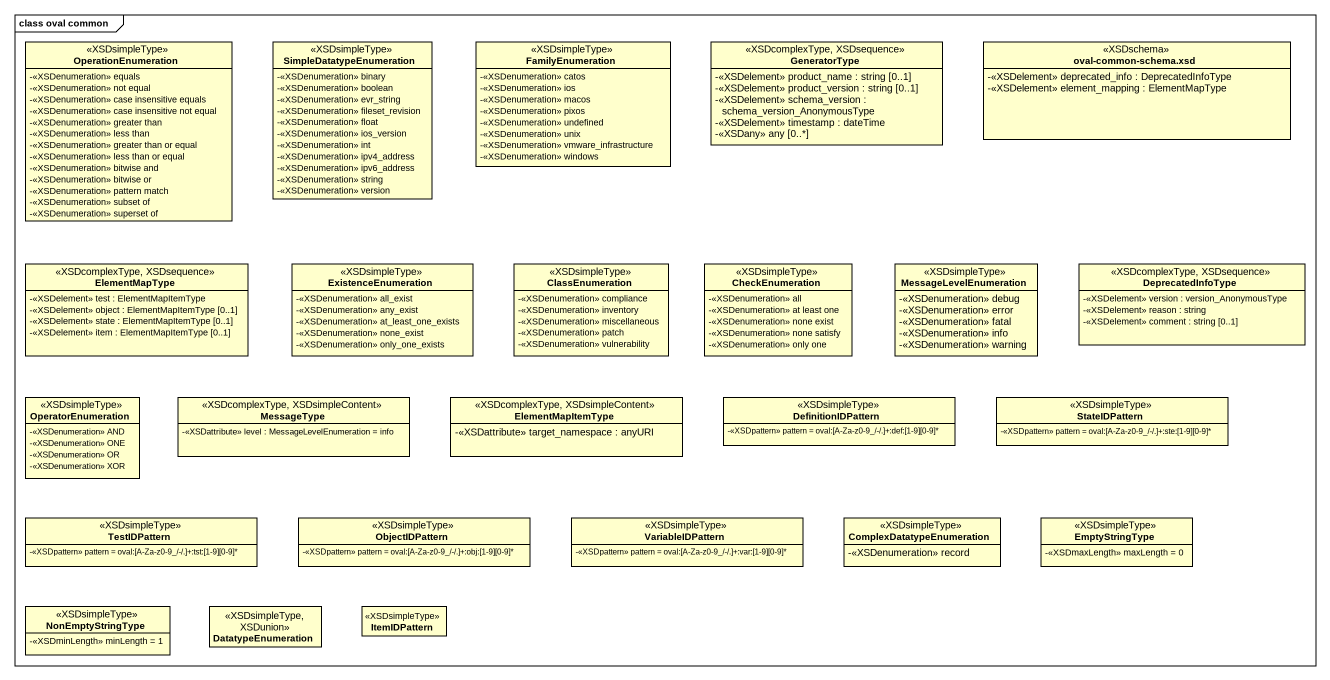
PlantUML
@startuml
mainframe class oval common
hide circle
hide empty members
skinparam classAttributeIconSize 0
class OperationEnumeration <<XSDsimpleType>> {
  -<<XSDenumeration>> equals
  -<<XSDenumeration>> not equal
  -<<XSDenumeration>> case insensitive equals
  -<<XSDenumeration>> case insensitive not equal
  -<<XSDenumeration>> greater than
  -<<XSDenumeration>> less than
  -<<XSDenumeration>> greater than or equal
  -<<XSDenumeration>> less than or equal
  -<<XSDenumeration>> bitwise and
  -<<XSDenumeration>> bitwise or
  -<<XSDenumeration>> pattern match
  -<<XSDenumeration>> subset of
  -<<XSDenumeration>> superset of
}
class SimpleDatatypeEnumeration <<XSDsimpleType>> {
  -<<XSDenumeration>> binary
  -<<XSDenumeration>> boolean
  -<<XSDenumeration>> evr_string
  -<<XSDenumeration>> fileset_revision
  -<<XSDenumeration>> float
  -<<XSDenumeration>> ios_version
  -<<XSDenumeration>> int
  -<<XSDenumeration>> ipv4_address
  -<<XSDenumeration>> ipv6_address
  -<<XSDenumeration>> string
  -<<XSDenumeration>> version
}
class FamilyEnumeration <<XSDsimpleType>> {
  -<<XSDenumeration>> catos
  -<<XSDenumeration>> ios
  -<<XSDenumeration>> macos
  -<<XSDenumeration>> pixos
  -<<XSDenumeration>> undefined
  -<<XSDenumeration>> unix
  -<<XSDenumeration>> vmware_infrastructure
  -<<XSDenumeration>> windows
}
class GeneratorType <<XSDcomplexType, XSDsequence>> {
  -<<XSDelement>> product_name : string [0..1]
  -<<XSDelement>> product_version : string [0..1]
  -<<XSDelement>> schema_version : schema_version_AnonymousType
  -<<XSDelement>> timestamp : dateTime
  -<<XSDany>> any [0..*]
}
class "oval-common-schema.xsd" as oval_common_schema_xsd <<XSDschema>> {
  -<<XSDelement>> deprecated_info : DeprecatedInfoType
  -<<XSDelement>> element_mapping : ElementMapType
}
class ElementMapType <<XSDcomplexType, XSDsequence>> {
  -<<XSDelement>> test : ElementMapItemType
  -<<XSDelement>> object : ElementMapItemType [0..1]
  -<<XSDelement>> state : ElementMapItemType [0..1]
  -<<XSDelement>> item : ElementMapItemType [0..1]
}
class ExistenceEnumeration <<XSDsimpleType>> {
  -<<XSDenumeration>> all_exist
  -<<XSDenumeration>> any_exist
  -<<XSDenumeration>> at_least_one_exists
  -<<XSDenumeration>> none_exist
  -<<XSDenumeration>> only_one_exists
}
class ClassEnumeration <<XSDsimpleType>> {
  -<<XSDenumeration>> compliance
  -<<XSDenumeration>> inventory
  -<<XSDenumeration>> miscellaneous
  -<<XSDenumeration>> patch
  -<<XSDenumeration>> vulnerability
}
class CheckEnumeration <<XSDsimpleType>> {
  -<<XSDenumeration>> all
  -<<XSDenumeration>> at least one
  -<<XSDenumeration>> none exist
  -<<XSDenumeration>> none satisfy
  -<<XSDenumeration>> only one
}
class MessageLevelEnumeration <<XSDsimpleType>> {
  -<<XSDenumeration>> debug
  -<<XSDenumeration>> error
  -<<XSDenumeration>> fatal
  -<<XSDenumeration>> info
  -<<XSDenumeration>> warning
}
class DeprecatedInfoType <<XSDcomplexType, XSDsequence>> {
  -<<XSDelement>> version : version_AnonymousType
  -<<XSDelement>> reason : string
  -<<XSDelement>> comment : string [0..1]
}
class OperatorEnumeration <<XSDsimpleType>> {
  -<<XSDenumeration>> AND
  -<<XSDenumeration>> ONE
  -<<XSDenumeration>> OR
  -<<XSDenumeration>> XOR
}
class MessageType <<XSDcomplexType, XSDsimpleContent>> {
  -<<XSDattribute>> level : MessageLevelEnumeration = info
}
class ElementMapItemType <<XSDcomplexType, XSDsimpleContent>> {
  -<<XSDattribute>> target_namespace : anyURI
}
class DefinitionIDPattern <<XSDsimpleType>> {
  -<<XSDpattern>> pattern = oval:[A-Za-z0-9_/-/.]+:def:[1-9][0-9]*
}
class StateIDPattern <<XSDsimpleType>> {
  -<<XSDpattern>> pattern = oval:[A-Za-z0-9_/-/.]+:ste:[1-9][0-9]*
}
class TestIDPattern <<XSDsimpleType>> {
  -<<XSDpattern>> pattern = oval:[A-Za-z0-9_/-/.]+:tst:[1-9][0-9]*
}
class ObjectIDPattern <<XSDsimpleType>> {
  -<<XSDpattern>> pattern = oval:[A-Za-z0-9_/-/.]+:obj:[1-9][0-9]*
}
class VariableIDPattern <<XSDsimpleType>> {
  -<<XSDpattern>> pattern = oval:[A-Za-z0-9_/-/.]+:var:[1-9][0-9]*
}
class ComplexDatatypeEnumeration <<XSDsimpleType>> {
  -<<XSDenumeration>> record
}
class EmptyStringType <<XSDsimpleType>> {
  -<<XSDmaxLength>> maxLength = 0
}
class NonEmptyStringType <<XSDsimpleType>> {
  -<<XSDminLength>> minLength = 1
}
class DatatypeEnumeration <<XSDsimpleType, XSDunion>>
class ItemIDPattern <<XSDsimpleType>>
@enduml
